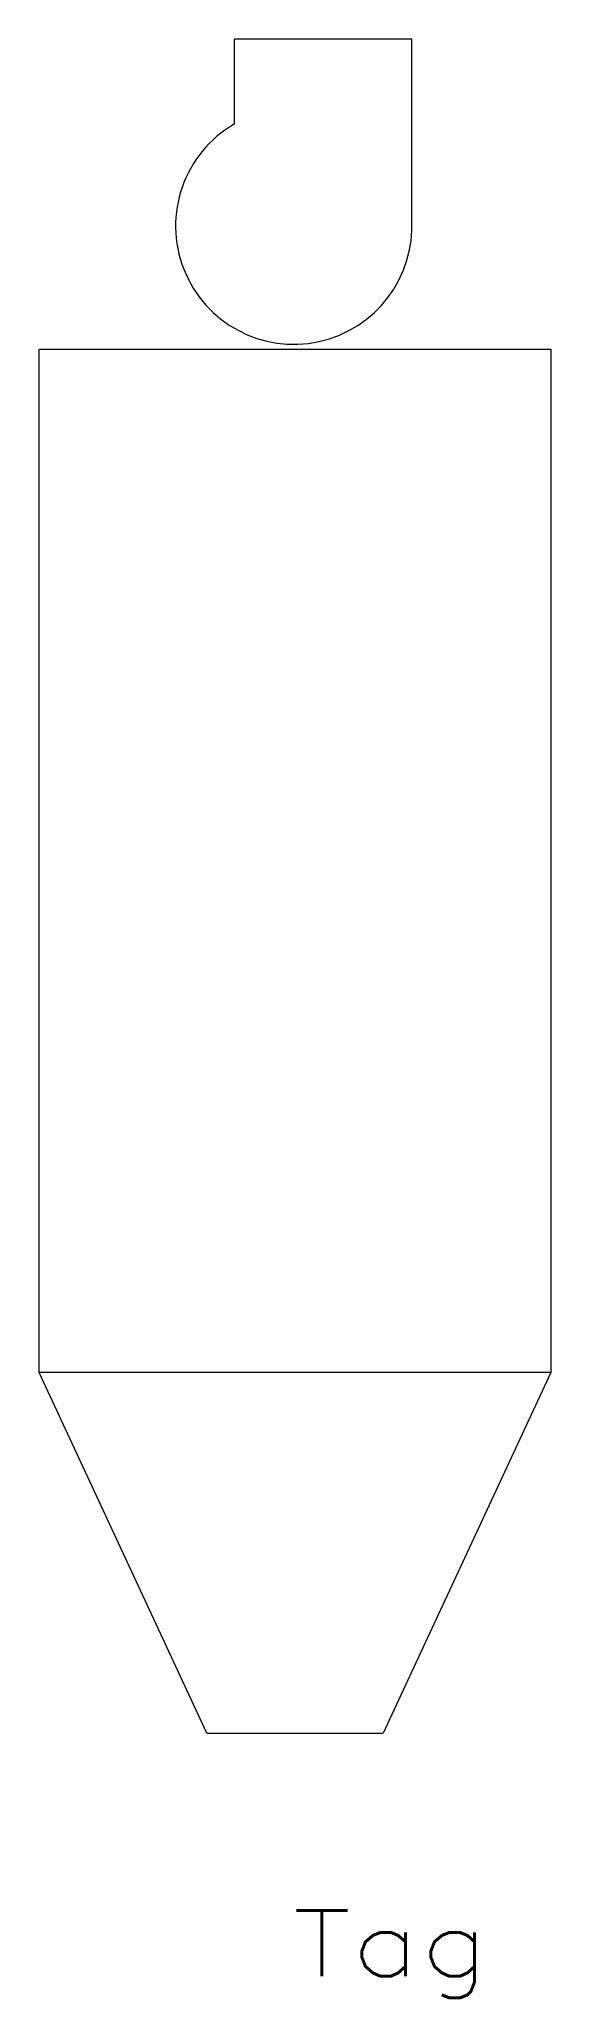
# Model space of a CAD drawing. Header units: inches. Extents: x -4.9 to 5, y -21.5 to 16.5.
import ezdxf
from ezdxf.enums import TextEntityAlignment as Align

# ---------------------------------------------------------------- set-up
doc = ezdxf.new("R2010")
doc.units = ezdxf.units.IN
doc.header["$MEASUREMENT"] = 0
doc.layers.get('0').update_dxf_attribs({"lineweight": 0})
doc.layers.add('DRGSHT', color=2, linetype='Continuous', lineweight=0, true_color=0xffff00)
doc.layers.add('TXT', color=2, linetype='Continuous', lineweight=0, true_color=0xffff00)
doc.styles.add('_TCW_TXTSTY_1', font='TXT.SHX')

msp = doc.modelspace()

# ---------------------------------------------------------------- linework, layer by layer
at = {"layer": 'DRGSHT', "color": 7}
for p, q in [((2.284, 16.539), (-1.167, 16.539)), ((-1.167, 16.539), (-1.167, 14.89)), ((2.284, 13.041), (2.284, 16.539))]:
    msp.add_line(p, q, dxfattribs=at)
msp.add_arc((-0.007, 12.911), 2.294, 120.394, 363.2557, dxfattribs=at)
at = {"layer": 'TXT', "color": 7, "linetype": 'Continuous'}
for p, q in [((-4.95, -9.343), (-4.95, 10.521)), ((-4.95, 10.521), (4.982, 10.521)), ((4.982, 10.521), (4.982, -9.343)), ((4.982, -9.343), (-4.95, -9.343))]:
    msp.add_line(p, q, dxfattribs=at)
at = {"layer": 'TXT', "color": 7}
for p, q in [((-1.694, -16.34), (-4.95, -9.343)), ((4.982, -9.343), (1.727, -16.34)), ((-1.694, -16.34), (1.727, -16.34))]:
    msp.add_line(p, q, dxfattribs=at)

# ---------------------------------------------------------------- texts
at = {"color": 7, "linetype": 'Continuous', "style": '_TCW_TXTSTY_1', "width": 1.166667}
msp.add_text('Tag', height=1.27, dxfattribs=at).set_placement((-0.025, -21.057), (3.785, -21.057), align=Align.FIT)

doc.saveas('drawing.dxf')
